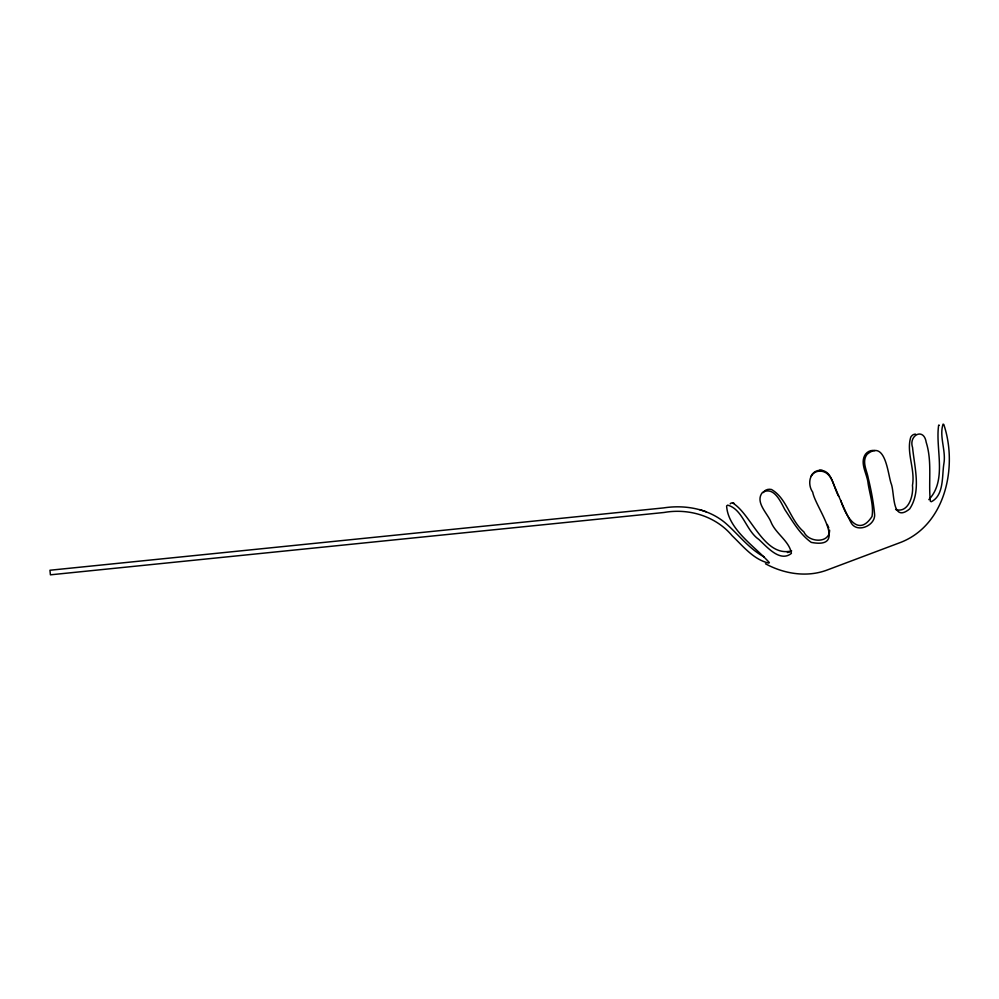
<?xml version="1.0" encoding="UTF-8"?>
<svg xmlns="http://www.w3.org/2000/svg" width="999" height="999" viewBox="0 0 999 999"><rect width="100%" height="100%" fill="white"/><g stroke="black" fill="none" stroke-linecap="round" stroke-linejoin="round"><path stroke-width="1.5" d="M810.876 476.548L812.262 474.175A10.277 9.928 6.3 0 1 822.214 470.442C831.018 472.102 832.292 482.442 835.776 489.098C840.496 500.362 845.366 511.563 850.923 522.44C856.705 533.953 876.398 525.462 874.525 513.573C873.363 501.685 871.103 489.922 868.281 478.321C866.995 470.591 861.45 461.588 867.07 454.333C885.264 439.185 887.699 472.902 891.033 483.266C894.967 492.357 891.383 523.613 909.627 508.966C921.478 491.321 914.485 467.245 912.562 447.49C908.403 435.377 923.85 427.01 926.21 442.357C932.267 461.488 928.333 482.105 930.331 501.173L931.293 501.748C944.292 495.242 941.845 475.699 943.93 463.386C946.09 450.424 939.048 436.538 943.044 424.175L943.73 424.325C957.841 465.871 945.903 524.512 900.973 542.282L827.172 570.017C806.992 577.647 784.09 573.926 765.484 563.773M928.845 499.65C947.477 479.995 935.114 448.613 938.673 425.099L939.335 425.249M732.604 502.947C751.598 514.36 764.048 557.717 791.658 550.911M787.387 552.522L789.784 551.923M819.405 470.329L822.214 470.442M764.247 556.967C748.551 548.538 737.999 533.741 724.675 522.415C707.704 508.603 684.79 504.62 663.548 507.917L49.95 570.242L50.412 574.825L663.998 512.487C688.848 508.054 715.746 516.121 732.167 535.751C742.919 546.066 753.77 559.777 768.868 563.111L769.355 562.612C754.857 546.416 728.021 529.333 726.61 505.944L727.659 505.132C742.894 509.29 745.991 530.644 758.79 539.398C766.745 546.565 779.907 562.699 791.383 553.409C789.61 541.196 775.399 533.528 770.891 521.778C767.282 513.024 754.745 502.047 762.437 492.47C773.913 485.851 780.706 501.86 784.889 509.665C792.619 521.216 799.824 534.24 811.3 542.407C849.35 549.55 815.172 507.08 812.724 492.182C807.529 485.014 808.728 472.028 819.242 471.128C832.554 470.716 833.441 487.587 838.673 496.303M699.55 509.577L706.231 511.813M895.591 509.502C908.615 513.598 913.673 495.267 912.462 485.439C915.384 469.293 906.043 452.659 910.751 437.15A10.277 6.631 87.1 0 1 915.608 434.165M840.708 500.287C845.279 514.985 857.741 538.486 872.027 516.446C873.825 505.531 869.754 494.343 868.119 483.566C867.307 473.951 859.302 463.286 865.496 454.17A10.277 9.353 -76.6 0 1 874.874 450.649M827.284 524.475L828.808 527.947M829.607 530.144C829.719 543.843 808.478 542.607 803.895 531.918C790.084 520.267 787.062 498.364 771.49 489.498A10.277 8.229 46.6 0 0 763.236 492.607M730.182 503.871A10.29 4.645 54.3 0 1 734.327 503.459"/></g></svg>
